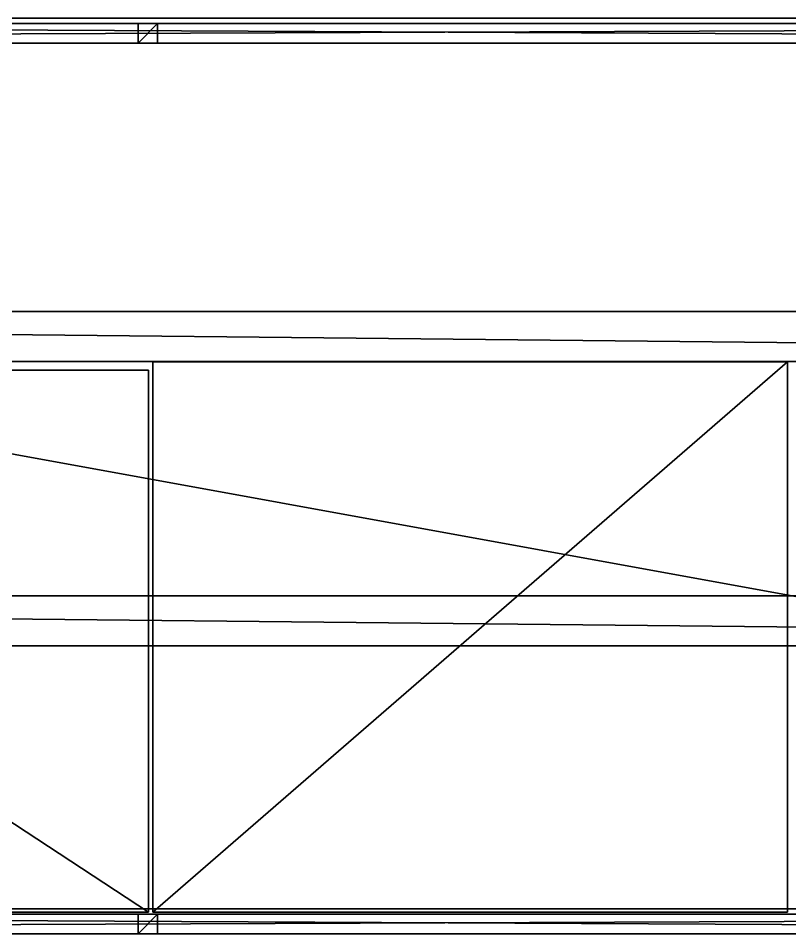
# Model space of a CAD drawing. Header units: millimetres. Extents: x -3100 to 14040, y -1280 to 1295.
# Drawn here: x 6635 to 8806, y -1280 to 1295 of the extents above; entities that cross this region are included whole.
import ezdxf

# ---------------------------------------------------------------- set-up
doc = ezdxf.new("R2010")
doc.units = ezdxf.units.MM

msp = doc.modelspace()

# ---------------------------------------------------------------- linework, layer by layer
at = {"layer": 'CAD_75LAB'}
for points in [[(14040, 1295, 1250), (-40, 1295, 1250), (-40, 1295, 1320)], [(14040, 1295, 1320), (14040, 1295, 1250), (-40, 1295, 1320)], [(14040, 1225, 1250), (-40, 1225, 1250), (-40, 1295, 1250)], [(14040, 1295, 1250), (14040, 1225, 1250), (-40, 1295, 1250)], [(14040, 1225, 1320), (-40, 1295, 1320), (-40, 1225, 1320)], [(14040, 1295, 1320), (-40, 1295, 1320), (14040, 1225, 1320)], [(14040, 1280, 1160), (-40, 1280, 1160), (-40, 1280, 1250)], [(14040, 1280, 1250), (14040, 1280, 1160), (-40, 1280, 1250)], [(14040, -1280, 1160), (-40, -1280, 1160), (-40, 1280, 1160)], [(14040, 1280, 1160), (14040, -1280, 1160), (-40, 1280, 1160)], [(14040, -1280, 1250), (-40, 1280, 1250), (-40, -1280, 1250)], [(14040, 1280, 1250), (-40, 1280, 1250), (14040, -1280, 1250)], [(14040, 1280, 3995), (14040, 1280, 3940), (-40, 1280, 3940)], [(14040, 1280, 3995), (-40, 1280, 3940), (-40, 1280, 3995)], [(14040, 1280, 3940), (-40, 1225, 3940), (-40, 1280, 3940)], [(14040, 1280, 3940), (14040, 1225, 3940), (-40, 1225, 3940)], [(14040, 1280, 3995), (-40, 1280, 3995), (-40, 1225, 3995)], [(14040, 1280, 3995), (-40, 1225, 3995), (14040, 1225, 3995)], [(6972.5, 1280, 3940), (6972.5, 1280, 1250), (6972.5, 1225, 1250)], [(6972.5, 1225, 3940), (6972.5, 1280, 3940), (6972.5, 1225, 1250)], [(6972.5, 1280, 3940), (7027.5, 1280, 1250), (6972.5, 1280, 1250)], [(7027.5, 1280, 3940), (7027.5, 1280, 1250), (6972.5, 1280, 3940)], [(7027.5, 1280, 1250), (6972.5, 1225, 1250), (6972.5, 1280, 1250)], [(7027.5, 1280, 1250), (7027.5, 1225, 1250), (6972.5, 1225, 1250)], [(7027.5, 1280, 3940), (6972.5, 1280, 3940), (6972.5, 1225, 3940)], [(7027.5, 1280, 3940), (6972.5, 1225, 3940), (7027.5, 1225, 3940)], [(7027.5, 1280, 3940), (7027.5, 1225, 1250), (7027.5, 1280, 1250)], [(7027.5, 1225, 3940), (7027.5, 1225, 1250), (7027.5, 1280, 3940)], [(14040, 1225, 3995), (-40, 1225, 3940), (14040, 1225, 3940)], [(14040, 1225, 3995), (-40, 1225, 3995), (-40, 1225, 3940)], [(14040, 1225, 1250), (-40, 1225, 1320), (-40, 1225, 1250)], [(14040, 1225, 1320), (-40, 1225, 1320), (14040, 1225, 1250)], [(6972.5, 1225, 3940), (6972.5, 1225, 1250), (7027.5, 1225, 1250)], [(7027.5, 1225, 3940), (6972.5, 1225, 3940), (7027.5, 1225, 1250)], [(13960, 470, 1160), (13960, 470, 910), (300, 470, 910)], [(13960, 470, 1160), (300, 470, 910), (300, 470, 1160)], [(13960, 330, 910), (300, 330, 910), (300, 470, 910)], [(13960, 470, 910), (13960, 330, 910), (300, 470, 910)], [(13960, 330, 1160), (300, 470, 1160), (300, 330, 1160)], [(13960, 470, 1160), (300, 470, 1160), (13960, 330, 1160)], [(13960, 330, 1160), (300, 330, 910), (13960, 330, 910)], [(13960, 330, 1160), (300, 330, 1160), (300, 330, 910)], [(7014, -1219, 1253), (7014, 329, 1773), (7014, 329, 1253)], [(7014, -1219, 1773), (7014, 329, 1773), (7014, -1219, 1253)], [(8800, 329, 1773), (8800, 329, 1253), (7014, 329, 1253)], [(8800, 329, 1773), (7014, 329, 1253), (7014, 329, 1773)], [(8800, 329, 1253), (7014, -1219, 1253), (7014, 329, 1253)], [(8800, 329, 1253), (8800, -1219, 1253), (7014, -1219, 1253)], [(8800, 329, 1773), (7014, 329, 1773), (7014, -1219, 1773)], [(8800, 329, 1773), (7014, -1219, 1773), (8800, -1219, 1773)], [(7014, -1219, 1779), (7014, 329, 2299), (7014, 329, 1779)], [(7014, -1219, 2299), (7014, 329, 2299), (7014, -1219, 1779)], [(8800, 329, 2299), (8800, 329, 1779), (7014, 329, 1779)], [(8800, 329, 2299), (7014, 329, 1779), (7014, 329, 2299)], [(8800, 329, 1779), (7014, -1219, 1779), (7014, 329, 1779)], [(8800, 329, 1779), (8800, -1219, 1779), (7014, -1219, 1779)], [(8800, 329, 2299), (7014, 329, 2299), (7014, -1219, 2299)], [(8800, 329, 2299), (7014, -1219, 2299), (8800, -1219, 2299)], [(7014, -1219, 2305), (7014, 329, 2825), (7014, 329, 2305)], [(7014, -1219, 2825), (7014, 329, 2825), (7014, -1219, 2305)], [(8800, 329, 2825), (8800, 329, 2305), (7014, 329, 2305)], [(8800, 329, 2825), (7014, 329, 2305), (7014, 329, 2825)], [(8800, 329, 2305), (7014, -1219, 2305), (7014, 329, 2305)], [(8800, 329, 2305), (8800, -1219, 2305), (7014, -1219, 2305)], [(8800, 329, 2825), (7014, 329, 2825), (7014, -1219, 2825)], [(8800, 329, 2825), (7014, -1219, 2825), (8800, -1219, 2825)], [(8800, -1219, 1253), (8800, 329, 1253), (8800, 329, 1773)], [(8800, -1219, 1773), (8800, -1219, 1253), (8800, 329, 1773)], [(8800, -1219, 1779), (8800, 329, 1779), (8800, 329, 2299)], [(8800, -1219, 2299), (8800, -1219, 1779), (8800, 329, 2299)], [(8800, -1219, 2305), (8800, 329, 2305), (8800, 329, 2825)], [(8800, -1219, 2825), (8800, -1219, 2305), (8800, 329, 2825)], [(7002, 305, 2518), (7002, 305, 1253), (4678, 305, 1253)], [(7002, 305, 2518), (4678, 305, 1253), (4678, 305, 2518)], [(7002, -1219, 1253), (4678, -1219, 1253), (4678, 305, 1253)], [(7002, 305, 1253), (7002, -1219, 1253), (4678, 305, 1253)], [(7002, -1219, 2518), (4678, 305, 2518), (4678, -1219, 2518)], [(7002, 305, 2518), (4678, 305, 2518), (7002, -1219, 2518)], [(7002, -1219, 1253), (7002, 305, 1253), (7002, 305, 2518)], [(7002, -1219, 2518), (7002, -1219, 1253), (7002, 305, 2518)], [(13960, -330, 1160), (13960, -330, 910), (300, -330, 910)], [(13960, -330, 1160), (300, -330, 910), (300, -330, 1160)], [(13960, -470, 910), (300, -470, 910), (300, -330, 910)], [(13960, -330, 910), (13960, -470, 910), (300, -330, 910)], [(13960, -470, 1160), (300, -330, 1160), (300, -470, 1160)], [(13960, -330, 1160), (300, -330, 1160), (13960, -470, 1160)], [(13960, -470, 1160), (300, -470, 910), (13960, -470, 910)], [(13960, -470, 1160), (300, -470, 1160), (300, -470, 910)], [(14040, -1210, 1250), (-40, -1210, 1250), (-40, -1210, 1320)], [(14040, -1210, 1320), (14040, -1210, 1250), (-40, -1210, 1320)], [(14040, -1280, 1250), (-40, -1280, 1250), (-40, -1210, 1250)], [(14040, -1210, 1250), (14040, -1280, 1250), (-40, -1210, 1250)], [(14040, -1280, 1320), (-40, -1210, 1320), (-40, -1280, 1320)], [(14040, -1210, 1320), (-40, -1210, 1320), (14040, -1280, 1320)], [(14040, -1225, 3995), (14040, -1225, 3940), (-40, -1225, 3940)], [(14040, -1225, 3995), (-40, -1225, 3940), (-40, -1225, 3995)], [(14040, -1225, 3940), (-40, -1280, 3940), (-40, -1225, 3940)], [(14040, -1225, 3940), (14040, -1280, 3940), (-40, -1280, 3940)], [(14040, -1225, 3995), (-40, -1225, 3995), (-40, -1280, 3995)], [(14040, -1225, 3995), (-40, -1280, 3995), (14040, -1280, 3995)], [(7002, -1219, 2518), (4678, -1219, 1253), (7002, -1219, 1253)], [(7002, -1219, 2518), (4678, -1219, 2518), (4678, -1219, 1253)], [(6972.5, -1225, 3940), (6972.5, -1225, 1250), (6972.5, -1280, 1250)], [(6972.5, -1280, 3940), (6972.5, -1225, 3940), (6972.5, -1280, 1250)], [(6972.5, -1225, 3940), (7027.5, -1225, 1250), (6972.5, -1225, 1250)], [(7027.5, -1225, 3940), (7027.5, -1225, 1250), (6972.5, -1225, 3940)], [(7027.5, -1225, 1250), (6972.5, -1280, 1250), (6972.5, -1225, 1250)], [(7027.5, -1225, 1250), (7027.5, -1280, 1250), (6972.5, -1280, 1250)], [(7027.5, -1225, 3940), (6972.5, -1225, 3940), (6972.5, -1280, 3940)], [(7027.5, -1225, 3940), (6972.5, -1280, 3940), (7027.5, -1280, 3940)], [(8800, -1219, 1773), (7014, -1219, 1253), (8800, -1219, 1253)], [(8800, -1219, 1773), (7014, -1219, 1773), (7014, -1219, 1253)], [(8800, -1219, 2299), (7014, -1219, 1779), (8800, -1219, 1779)], [(8800, -1219, 2299), (7014, -1219, 2299), (7014, -1219, 1779)], [(8800, -1219, 2825), (7014, -1219, 2305), (8800, -1219, 2305)], [(8800, -1219, 2825), (7014, -1219, 2825), (7014, -1219, 2305)], [(7027.5, -1225, 3940), (7027.5, -1280, 1250), (7027.5, -1225, 1250)], [(7027.5, -1280, 3940), (7027.5, -1280, 1250), (7027.5, -1225, 3940)], [(14040, -1280, 1160), (-40, -1280, 1250), (-40, -1280, 1160)], [(14040, -1280, 1250), (-40, -1280, 1250), (14040, -1280, 1160)], [(14040, -1280, 3995), (-40, -1280, 3940), (14040, -1280, 3940)], [(14040, -1280, 3995), (-40, -1280, 3995), (-40, -1280, 3940)], [(14040, -1280, 1250), (-40, -1280, 1320), (-40, -1280, 1250)], [(14040, -1280, 1320), (-40, -1280, 1320), (14040, -1280, 1250)], [(6972.5, -1280, 3940), (6972.5, -1280, 1250), (7027.5, -1280, 1250)], [(7027.5, -1280, 3940), (6972.5, -1280, 3940), (7027.5, -1280, 1250)]]:
    msp.add_3dface(points, dxfattribs=at)

doc.saveas('drawing.dxf')
